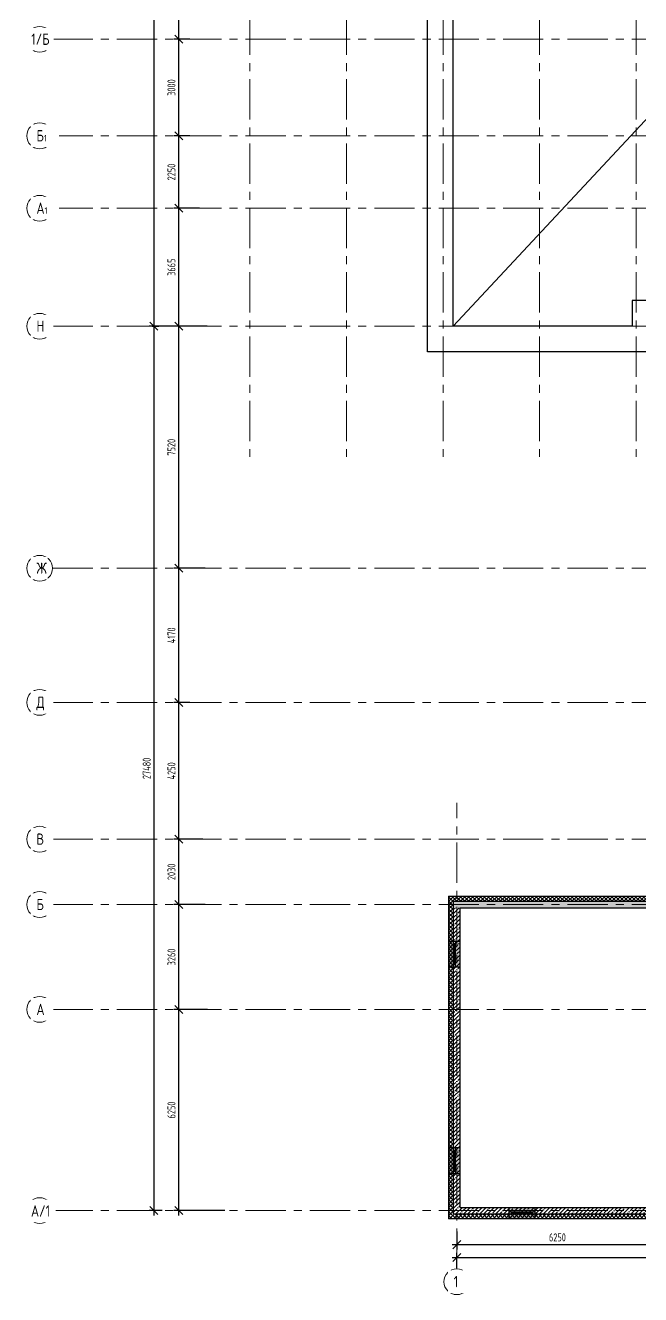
# Model space of a CAD drawing. Header units: millimetres. Extents: x -13407 to 8917537, y -2611 to 109271.
# Drawn here: x -13407 to 5710, y -2611 to 36828 of the extents above; entities that cross this region are included whole.
import ezdxf
from ezdxf import colors
from ezdxf.entities.mleader import LeaderData, LeaderLine
from ezdxf.math import Vec2, Vec3

# ---------------------------------------------------------------- set-up
doc = ezdxf.new("R2010")
doc.units = ezdxf.units.MM
doc.linetypes.add('CENTER', pattern=[2, 1.25, -0.25, 0.25, -0.25])
doc.layers.get('Defpoints').update_dxf_attribs({"color": 6})
for name, color, linetype, lineweight in [('АР_Навесной фасад', 5, 'Continuous', 5), ('АР_Окна БЛОК', 250, 'Continuous', 13), ('АР_Оси', 193, 'Continuous', 9), ('АР_Оси размеры', 164, 'Continuous', 9), ('АР_Отметки', 250, 'Continuous', 15), ('АР_Сущ Несущая стена', 202, 'Continuous', 30), ('АР_тонкая линия', 250, 'Continuous', 0), ('АР_Утеплитель', 250, 'Continuous', 9), ('АР_Штриховка монолит', 250, 'Continuous', 9)]:
    doc.layers.add(name, color=color, linetype=linetype, lineweight=lineweight)
doc.styles.add('ISOCPEUR', font='isocpeur.ttf', dxfattribs={"width": 0.7})
doc.styles.add('ГОСТ 2.304', font='isocpeur.ttf', dxfattribs={"width": 0.7})
doc.dimstyles.new('СПДС', dxfattribs={"dimscale": 100, "dimtxt": 2.5, "dimasz": 2.5, "dimexe": 1.5, "dimexo": 0, "dimgap": 1, "dimtad": 1, "dimdec": 0, "dimrnd": 1, "dimtxsty": 'ГОСТ 2.304', "dimblk": 'OBLIQUE', "dimcen": 2.5, "dimdle": 1.5, "dimadec": 0, "dimazin": 2, "dimtfac": 0.75, "dimtdec": 0, "dimtmove": 1, "dimatfit": 3, "dimfxl": 1, "dimtolj": 1, "dimarcsym": 1})

# ---------------------------------------------------------------- blocks, each defined once
blk = doc.blocks.new('_Oblique')
at = {"color": 0, "linetype": 'ByBlock', "lineweight": -2}
blk.add_line((-0.5, -0.5), (0.5, 0.5), dxfattribs=at)
blk = doc.blocks.new('*D34')
at = {"layer": 'Defpoints', "color": 0, "ltscale": 100, "transparency": 16777216}
for p in [(-8643, 6250), (-7744, 6250), (-7209, 0)]:
    blk.add_point(p, dxfattribs=at)
at = {"layer": 'АР_Оси размеры', "color": 0, "lineweight": -2, "ltscale": 100, "transparency": 16777216}
for p, q in [((-8643, -150), (-8643, 6400)), ((-7744, 6250), (-8793, 6250)), ((-7209, 0), (-8793, 0))]:
    blk.add_line(p, q, dxfattribs=at)
at = {"layer": 'АР_Оси размеры', "color": 0, "lineweight": -2, "ltscale": 100, "transparency": 16777216, "xscale": 250, "yscale": 250, "zscale": 250}
for p, rotation in [((-8643, 6250), 90), ((-8643, 0), 270)]:
    blk.add_blockref('_Oblique', p, dxfattribs=dict(at, rotation=rotation))
at = {"layer": 'АР_Оси размеры', "color": 0, "ltscale": 100, "transparency": 16777216, "insert": (-8868, 3125), "char_height": 250, "attachment_point": 5, "rotation": 90, "style": 'ГОСТ 2.304'}
blk.add_mtext('\\A1;6250', dxfattribs=at)
blk = doc.blocks.new('*D35')
at = {"layer": 'Defpoints', "color": 0, "ltscale": 100, "transparency": 16777216}
for p in [(-8643, 9510), (-7821, 9510), (-7744, 6250)]:
    blk.add_point(p, dxfattribs=at)
at = {"layer": 'АР_Оси размеры', "color": 0, "lineweight": -2, "ltscale": 100, "transparency": 16777216}
for p, q in [((-7821, 9510), (-8793, 9510)), ((-8643, 6100), (-8643, 9660)), ((-7744, 6250), (-8793, 6250))]:
    blk.add_line(p, q, dxfattribs=at)
at = {"layer": 'АР_Оси размеры', "color": 0, "lineweight": -2, "ltscale": 100, "transparency": 16777216, "xscale": 250, "yscale": 250, "zscale": 250}
for p, rotation in [((-8643, 9510), 90), ((-8643, 6250), 270)]:
    blk.add_blockref('_Oblique', p, dxfattribs=dict(at, rotation=rotation))
at = {"layer": 'АР_Оси размеры', "color": 0, "ltscale": 100, "transparency": 16777216, "insert": (-8868, 7880), "char_height": 250, "attachment_point": 5, "rotation": 90, "style": 'ГОСТ 2.304'}
blk.add_mtext('\\A1;3260', dxfattribs=at)
blk = doc.blocks.new('*D36')
at = {"layer": 'Defpoints', "color": 0, "ltscale": 100, "transparency": 16777216}
for p in [(-8643, 11540), (-7895, 11540), (-7821, 9510)]:
    blk.add_point(p, dxfattribs=at)
at = {"layer": 'АР_Оси размеры', "color": 0, "lineweight": -2, "ltscale": 100, "transparency": 16777216}
for p, q in [((-7895, 11540), (-8793, 11540)), ((-8643, 9360), (-8643, 11690)), ((-7821, 9510), (-8793, 9510))]:
    blk.add_line(p, q, dxfattribs=at)
at = {"layer": 'АР_Оси размеры', "color": 0, "lineweight": -2, "ltscale": 100, "transparency": 16777216, "xscale": 250, "yscale": 250, "zscale": 250}
for p, rotation in [((-8643, 11540), 90), ((-8643, 9510), 270)]:
    blk.add_blockref('_Oblique', p, dxfattribs=dict(at, rotation=rotation))
at = {"layer": 'АР_Оси размеры', "color": 0, "ltscale": 100, "transparency": 16777216, "insert": (-8868, 10525), "char_height": 250, "attachment_point": 5, "rotation": 90, "style": 'ГОСТ 2.304'}
blk.add_mtext('\\A1;2030', dxfattribs=at)
blk = doc.blocks.new('*D37')
at = {"layer": 'Defpoints', "color": 0, "ltscale": 100, "transparency": 16777216}
for p in [(-8643, 15790), (-8293, 15790), (-7895, 11540)]:
    blk.add_point(p, dxfattribs=at)
at = {"layer": 'АР_Оси размеры', "color": 0, "lineweight": -2, "ltscale": 100, "transparency": 16777216}
for p, q in [((-8293, 15790), (-8793, 15790)), ((-8643, 11390), (-8643, 15940)), ((-7895, 11540), (-8793, 11540))]:
    blk.add_line(p, q, dxfattribs=at)
at = {"layer": 'АР_Оси размеры', "color": 0, "lineweight": -2, "ltscale": 100, "transparency": 16777216, "xscale": 250, "yscale": 250, "zscale": 250}
for p, rotation in [((-8643, 15790), 90), ((-8643, 11540), 270)]:
    blk.add_blockref('_Oblique', p, dxfattribs=dict(at, rotation=rotation))
at = {"layer": 'АР_Оси размеры', "color": 0, "ltscale": 100, "transparency": 16777216, "insert": (-8868, 13665), "char_height": 250, "attachment_point": 5, "rotation": 90, "style": 'ГОСТ 2.304'}
blk.add_mtext('\\A1;4250', dxfattribs=at)
blk = doc.blocks.new('*D38')
at = {"layer": 'Defpoints', "color": 0, "ltscale": 100, "transparency": 16777216}
for p in [(-8643, 19960), (-7825, 19960), (-8293, 15790)]:
    blk.add_point(p, dxfattribs=at)
at = {"layer": 'АР_Оси размеры', "color": 0, "lineweight": -2, "ltscale": 100, "transparency": 16777216}
for p, q in [((-7825, 19960), (-8793, 19960)), ((-8643, 15640), (-8643, 20110)), ((-8293, 15790), (-8793, 15790))]:
    blk.add_line(p, q, dxfattribs=at)
at = {"layer": 'АР_Оси размеры', "color": 0, "lineweight": -2, "ltscale": 100, "transparency": 16777216, "xscale": 250, "yscale": 250, "zscale": 250}
for p, rotation in [((-8643, 19960), 90), ((-8643, 15790), 270)]:
    blk.add_blockref('_Oblique', p, dxfattribs=dict(at, rotation=rotation))
at = {"layer": 'АР_Оси размеры', "color": 0, "ltscale": 100, "transparency": 16777216, "insert": (-8868, 17875), "char_height": 250, "attachment_point": 5, "rotation": 90, "style": 'ГОСТ 2.304'}
blk.add_mtext('\\A1;4170', dxfattribs=at)
blk = doc.blocks.new('*D39')
at = {"layer": 'Defpoints', "color": 0, "ltscale": 100, "transparency": 16777216}
for p in [(-8643, 27480), (-7764, 27480), (-7825, 19960)]:
    blk.add_point(p, dxfattribs=at)
at = {"layer": 'АР_Оси размеры', "color": 0, "lineweight": -2, "ltscale": 100, "transparency": 16777216}
for p, q in [((-8643, 19810), (-8643, 27630)), ((-7764, 27480), (-8793, 27480)), ((-7825, 19960), (-8793, 19960))]:
    blk.add_line(p, q, dxfattribs=at)
at = {"layer": 'АР_Оси размеры', "color": 0, "lineweight": -2, "ltscale": 100, "transparency": 16777216, "xscale": 250, "yscale": 250, "zscale": 250}
for p, rotation in [((-8643, 27480), 90), ((-8643, 19960), 270)]:
    blk.add_blockref('_Oblique', p, dxfattribs=dict(at, rotation=rotation))
at = {"layer": 'АР_Оси размеры', "color": 0, "ltscale": 100, "transparency": 16777216, "insert": (-8868, 23720), "char_height": 250, "attachment_point": 5, "rotation": 90, "style": 'ГОСТ 2.304'}
blk.add_mtext('\\A1;7520', dxfattribs=at)
blk = doc.blocks.new('*D40')
at = {"layer": 'Defpoints', "color": 0, "ltscale": 100, "transparency": 16777216}
for p in [(-8643, 31145), (-7994, 31145), (-7764, 27480)]:
    blk.add_point(p, dxfattribs=at)
at = {"layer": 'АР_Оси размеры', "color": 0, "lineweight": -2, "ltscale": 100, "transparency": 16777216}
for p, q in [((-8643, 27330), (-8643, 31295)), ((-7994, 31145), (-8793, 31145)), ((-7764, 27480), (-8793, 27480))]:
    blk.add_line(p, q, dxfattribs=at)
at = {"layer": 'АР_Оси размеры', "color": 0, "lineweight": -2, "ltscale": 100, "transparency": 16777216, "xscale": 250, "yscale": 250, "zscale": 250}
for p, rotation in [((-8643, 31145), 90), ((-8643, 27480), 270)]:
    blk.add_blockref('_Oblique', p, dxfattribs=dict(at, rotation=rotation))
at = {"layer": 'АР_Оси размеры', "color": 0, "ltscale": 100, "transparency": 16777216, "insert": (-8868, 29313), "char_height": 250, "attachment_point": 5, "rotation": 90, "style": 'ГОСТ 2.304'}
blk.add_mtext('\\A1;3665', dxfattribs=at)
blk = doc.blocks.new('*D31')
at = {"layer": 'Defpoints', "color": 0, "ltscale": 100, "transparency": 16777216}
for p in [(-8643, 33395), (-8301, 33395), (-7994, 31145)]:
    blk.add_point(p, dxfattribs=at)
at = {"layer": 'АР_Оси размеры', "color": 0, "lineweight": -2, "ltscale": 100, "transparency": 16777216}
for p, q in [((-8643, 30995), (-8643, 33545)), ((-8301, 33395), (-8793, 33395)), ((-7994, 31145), (-8793, 31145))]:
    blk.add_line(p, q, dxfattribs=at)
at = {"layer": 'АР_Оси размеры', "color": 0, "lineweight": -2, "ltscale": 100, "transparency": 16777216, "xscale": 250, "yscale": 250, "zscale": 250}
for p, rotation in [((-8643, 33395), 90), ((-8643, 31145), 270)]:
    blk.add_blockref('_Oblique', p, dxfattribs=dict(at, rotation=rotation))
at = {"layer": 'АР_Оси размеры', "color": 0, "ltscale": 100, "transparency": 16777216, "insert": (-8868, 32270), "char_height": 250, "attachment_point": 5, "rotation": 90, "style": 'ГОСТ 2.304'}
blk.add_mtext('\\A1;2250', dxfattribs=at)
blk = doc.blocks.new('*D32')
at = {"layer": 'Defpoints', "color": 0, "ltscale": 100, "transparency": 16777216}
for p in [(-8643, 36395), (-8301, 36395), (-8301, 33395)]:
    blk.add_point(p, dxfattribs=at)
at = {"layer": 'АР_Оси размеры', "color": 0, "lineweight": -2, "ltscale": 100, "transparency": 16777216}
for p, q in [((-8301, 36395), (-8793, 36395)), ((-8643, 33245), (-8643, 36545)), ((-8301, 33395), (-8793, 33395))]:
    blk.add_line(p, q, dxfattribs=at)
at = {"layer": 'АР_Оси размеры', "color": 0, "lineweight": -2, "ltscale": 100, "transparency": 16777216, "xscale": 250, "yscale": 250, "zscale": 250}
for p, rotation in [((-8643, 36395), 90), ((-8643, 33395), 270)]:
    blk.add_blockref('_Oblique', p, dxfattribs=dict(at, rotation=rotation))
at = {"layer": 'АР_Оси размеры', "color": 0, "ltscale": 100, "transparency": 16777216, "insert": (-8868, 34895), "char_height": 250, "attachment_point": 5, "rotation": 90, "style": 'ГОСТ 2.304'}
blk.add_mtext('\\A1;3000', dxfattribs=at)
blk = doc.blocks.new('*D33')
at = {"layer": 'Defpoints', "color": 0, "ltscale": 100, "transparency": 16777216}
for p in [(-8643, 39395), (-8134, 39395), (-8301, 36395)]:
    blk.add_point(p, dxfattribs=at)
at = {"layer": 'АР_Оси размеры', "color": 0, "lineweight": -2, "ltscale": 100, "transparency": 16777216}
for p, q in [((-8643, 36245), (-8643, 39545)), ((-8134, 39395), (-8793, 39395)), ((-8301, 36395), (-8793, 36395))]:
    blk.add_line(p, q, dxfattribs=at)
at = {"layer": 'АР_Оси размеры', "color": 0, "lineweight": -2, "ltscale": 100, "transparency": 16777216, "xscale": 250, "yscale": 250, "zscale": 250}
for p, rotation in [((-8643, 39395), 90), ((-8643, 36395), 270)]:
    blk.add_blockref('_Oblique', p, dxfattribs=dict(at, rotation=rotation))
at = {"layer": 'АР_Оси размеры', "color": 0, "ltscale": 100, "transparency": 16777216, "insert": (-8868, 37895), "char_height": 250, "attachment_point": 5, "rotation": 90, "style": 'ГОСТ 2.304'}
blk.add_mtext('\\A1;3000', dxfattribs=at)
blk = doc.blocks.new('*D75')
at = {"layer": 'Defpoints', "color": 0, "ltscale": 100, "transparency": 16777216}
for p in [(-9469, 75395), (-9469, 27480), (-9413, 27480)]:
    blk.add_point(p, dxfattribs=at)
at = {"layer": 'АР_Оси размеры', "color": 0, "lineweight": -2, "ltscale": 100, "transparency": 16777216}
for p, q in [((-9469, 75395), (-9263, 75395)), ((-9413, 75545), (-9413, 27330)), ((-9469, 27480), (-9263, 27480))]:
    blk.add_line(p, q, dxfattribs=at)
at = {"layer": 'АР_Оси размеры', "color": 0, "lineweight": -2, "ltscale": 100, "transparency": 16777216, "xscale": 250, "yscale": 250, "zscale": 250}
for p, rotation in [((-9413, 75395), 90), ((-9413, 27480), 270)]:
    blk.add_blockref('_Oblique', p, dxfattribs=dict(at, rotation=rotation))
at = {"layer": 'АР_Оси размеры', "color": 0, "ltscale": 100, "transparency": 16777216, "insert": (-9638, 51438), "char_height": 250, "attachment_point": 5, "rotation": 90, "style": 'ГОСТ 2.304'}
blk.add_mtext('\\A1;47915', dxfattribs=at)
blk = doc.blocks.new('*U18')
at = {"true_color": 0xffffff}
h = blk.add_hatch(color=7, dxfattribs=at)
h.dxf.hatch_style = 1
h.paths.add_polyline_path([(-800, -140), (0, -140), (0, 220), (-800, 220)])
at = {"lineweight": 30}
for p, q in [((-800, -140), (-800, 220)), ((0, -140), (0, 220))]:
    blk.add_line(p, q, dxfattribs=at)
for p, q in [((0, 220), (-800, 220)), ((-800, 70), (0, 70)), ((-800, 0), (0, 0)), ((-730, 0), (-730, 70)), ((-730, 35), (-70, 35)), ((-70, 0), (-70, 70)), ((-800, -140), (0, -140)), ((-800, -140), (-800, -140)), ((-800, -140), (-800, -140)), ((0, -140), (0, -140)), ((0, -140), (0, -140))]:
    blk.add_line(p, q)
blk = doc.blocks.new('*U16')
at = {"true_color": 0xffffff}
h = blk.add_hatch(color=7, dxfattribs=at)
h.dxf.hatch_style = 1
h.paths.add_polyline_path([(-800, 140), (0, 140), (0, -220), (-800, -220)])
at = {"lineweight": 30}
for p, q in [((-800, 140), (-800, -220)), ((0, 140), (0, -220))]:
    blk.add_line(p, q, dxfattribs=at)
for p, q in [((-800, 140), (0, 140)), ((-800, 140), (-800, 140)), ((-800, 140), (-800, 140)), ((-800, 0), (0, 0)), ((0, 140), (0, 140)), ((0, 140), (0, 140)), ((-800, -70), (0, -70)), ((0, -220), (-800, -220)), ((-730, 0), (-730, -70)), ((-730, -35), (-70, -35)), ((-70, 0), (-70, -70))]:
    blk.add_line(p, q)
blk = doc.blocks.new('*U17')
at = {"true_color": 0xffffff}
h = blk.add_hatch(color=7, dxfattribs=at)
h.dxf.hatch_style = 1
h.paths.add_polyline_path([(-800, 140), (0, 140), (0, -220), (-800, -220)])
at = {"lineweight": 30}
for p, q in [((-800, 140), (-800, -220)), ((0, 140), (0, -220))]:
    blk.add_line(p, q, dxfattribs=at)
for p, q in [((-800, 140), (0, 140)), ((-800, 140), (-800, 140)), ((-800, 140), (-800, 140)), ((-800, 0), (0, 0)), ((0, 140), (0, 140)), ((0, 140), (0, 140)), ((-800, -70), (0, -70)), ((0, -220), (-800, -220)), ((-730, 0), (-730, -70)), ((-730, -35), (-70, -35)), ((-70, 0), (-70, -70))]:
    blk.add_line(p, q)
blk = doc.blocks.new('*D76')
at = {"layer": 'Defpoints', "color": 0, "ltscale": 100, "transparency": 16777216}
for p in [(0, -649), (6250, -649), (6250, -1059)]:
    blk.add_point(p, dxfattribs=at)
at = {"layer": 'АР_Оси размеры', "color": 0, "lineweight": -2, "ltscale": 100, "transparency": 16777216}
for p, q in [((0, -649), (0, -1209)), ((6250, -649), (6250, -1209)), ((-150, -1059), (6400, -1059))]:
    blk.add_line(p, q, dxfattribs=at)
at = {"layer": 'АР_Оси размеры', "color": 0, "lineweight": -2, "ltscale": 100, "transparency": 16777216, "xscale": 250, "yscale": 250, "zscale": 250, "rotation": 180}
blk.add_blockref('_Oblique', (0, -1059), dxfattribs=at)
at = {"layer": 'АР_Оси размеры', "color": 0, "lineweight": -2, "ltscale": 100, "transparency": 16777216, "xscale": 250, "yscale": 250, "zscale": 250}
blk.add_blockref('_Oblique', (6250, -1059), dxfattribs=at)
at = {"layer": 'АР_Оси размеры', "color": 0, "ltscale": 100, "transparency": 16777216, "insert": (3125, -834), "char_height": 250, "attachment_point": 5, "style": 'ГОСТ 2.304'}
blk.add_mtext('\\A1;6250', dxfattribs=at)
blk = doc.blocks.new('*D56')
at = {"layer": 'Defpoints', "color": 0, "ltscale": 100, "transparency": 16777216}
for p in [(68415, -1461), (0, -1786), (68415, -1786)]:
    blk.add_point(p, dxfattribs=at)
at = {"layer": 'АР_Оси размеры', "color": 0, "lineweight": -2, "ltscale": 100, "transparency": 16777216}
for p, q in [((-150, -1461), (68565, -1461)), ((0, -1786), (0, -1311)), ((68415, -1786), (68415, -1311))]:
    blk.add_line(p, q, dxfattribs=at)
at = {"layer": 'АР_Оси размеры', "color": 0, "lineweight": -2, "ltscale": 100, "transparency": 16777216, "xscale": 250, "yscale": 250, "zscale": 250, "rotation": 180}
blk.add_blockref('_Oblique', (0, -1461), dxfattribs=at)
at = {"layer": 'АР_Оси размеры', "color": 0, "lineweight": -2, "ltscale": 100, "transparency": 16777216, "xscale": 250, "yscale": 250, "zscale": 250}
blk.add_blockref('_Oblique', (68415, -1461), dxfattribs=at)
at = {"layer": 'АР_Оси размеры', "color": 0, "ltscale": 100, "transparency": 16777216, "insert": (34208, -1236), "char_height": 250, "attachment_point": 5, "style": 'ГОСТ 2.304'}
blk.add_mtext('\\A1;68415', dxfattribs=at)
blk = doc.blocks.new('_DotSmall')
at = {"color": 0, "linetype": 'ByBlock', "const_width": 0.5}
blk.add_lwpolyline([(-0.0625, 0, 1), (0.0625, 0, 1)], format="xyb", close=True, dxfattribs=at)
blk = doc.blocks.new('*D59')
at = {"layer": 'Defpoints', "color": 0, "ltscale": 100, "transparency": 16777216}
for p in [(-8793, 27480), (-9413, 0), (-9155, 0)]:
    blk.add_point(p, dxfattribs=at)
at = {"layer": 'АР_Оси размеры', "color": 0, "lineweight": -2, "ltscale": 100, "transparency": 16777216}
for p, q in [((-9413, 27630), (-9413, -150)), ((-8793, 27480), (-9563, 27480)), ((-9155, 0), (-9563, 0))]:
    blk.add_line(p, q, dxfattribs=at)
at = {"layer": 'АР_Оси размеры', "color": 0, "lineweight": -2, "ltscale": 100, "transparency": 16777216, "xscale": 250, "yscale": 250, "zscale": 250}
for p, rotation in [((-9413, 27480), 90), ((-9413, 0), 270)]:
    blk.add_blockref('_Oblique', p, dxfattribs=dict(at, rotation=rotation))
at = {"layer": 'АР_Оси размеры', "color": 0, "ltscale": 100, "transparency": 16777216, "insert": (-9638, 13740), "char_height": 250, "attachment_point": 5, "rotation": 90, "style": 'ГОСТ 2.304'}
blk.add_mtext('\\A1;27480', dxfattribs=at)

msp = doc.modelspace()

# ---------------------------------------------------------------- hatches: boundary and pattern name
at = {"layer": 'АР_Утеплитель', "ltscale": 100}
h = msp.add_hatch(dxfattribs=at)
h.set_pattern_fill('ANSI37', color=256, scale=700)
h.set_pattern_definition([(45, (-945096.63, 49153.53), (-61.871843, 61.871843), []), (135, (-945096.63, 49153.53), (-61.871843, -61.871843), [])])
edge = h.paths.add_edge_path()
edge.add_line((29537.4, 11040.6), (29687.4, 11040))
edge.add_arc((-4495.8, 11240), 34183.8, 359.66478, 360.33522)
edge.add_line((29687.4, 11440), (21120, 11440))
edge.add_line((21120, 11440), (21120, 6250))
edge.add_line((21120, 6250), (13000, 6250))
edge.add_line((13000, 6250), (13000, -100))
edge.add_line((13000, -100), (-100, -100))
edge.add_line((-100, -100), (-100, 9610))
edge.add_line((-100, 9610), (6250, 9610))
edge.add_line((6250, 9610), (6250, 27480))
edge.add_line((6250, 27480), (16865, 27480))
edge.add_line((16865, 27480), (16865, 27630))
edge.add_line((16865, 27630), (6100, 27630))
edge.add_line((6100, 27630), (6100, 9760))
edge.add_line((6100, 9760), (-250, 9760))
edge.add_line((-250, 9760), (-250, -250))
edge.add_line((-250, -250), (13150, -250))
edge.add_line((13150, -250), (13150, 6100))
edge.add_line((13150, 6100), (21270, 6100))
edge.add_line((21270, 6100), (21270, 11290))
edge.add_line((21270, 11290), (29537.4, 11290))
edge.add_arc((-974420.1, 11227.6), 1003957.4, -0.0106768, 0.0035589, ccw=False)
at = {"layer": 'АР_Штриховка монолит', "ltscale": 100}
h = msp.add_hatch(dxfattribs=at)
h.set_pattern_fill('ANSI35', color=256, scale=700)
h.set_pattern_definition([(45, (-951587.81, 109999.9), (-123.743687, 123.743687), []), (45, (-951464.07, 109999.9), (-123.743687, 123.743687), [218.75, -43.75, 0, -43.75])])
h.paths.add_polyline_path([(6449.9, 27280), (6249.9, 27280), (6249.9, 9610), (-100, 9610), (-100, 9410), (100, 9410), (6250, 9410), (6250, 8360), (6550, 8360), (6550, 9610), (6450, 9610)])
h = msp.add_hatch(dxfattribs=at)
h.set_pattern_fill('ANSI35', color=256, scale=700)
h.set_pattern_definition([(45, (-944996.7, 49831.52), (-123.743687, 123.743687), []), (45, (-944872.95, 49831.52), (-123.743687, 123.743687), [218.75, -43.75, 0, -43.75])])
h.paths.add_polyline_path([(100, 9410), (-100, 9410), (-100, -100), (12053.2, -100), (12053.2, 100), (100, 100)])

# ---------------------------------------------------------------- linework, layer by layer
at = {"layer": 'АР_Навесной фасад', "ltscale": 100}
for p, q in [((-260.4, 9770), (6090, 9770)), ((-250.4, 9760), (6100, 9760))]:
    msp.add_line(p, q, dxfattribs=at)
at = {"layer": 'АР_Навесной фасад', "color": 18, "lineweight": 30, "ltscale": 100, "true_color": 0x000000}
msp.add_lwpolyline([(20569.6, 41789.9), (20568.7, 36860), (16638.6, 36860), (16638.6, 36730), (11248.6, 36730), (11248.6, 28280), (7003.1, 28280), (6466.7, 28280), (5448.7, 28280), (5448.7, 27480), (-111.4, 27480), (-111.4, 51645), (-6181.3, 51645), (-6181.3, 63145), (-2614.1, 63145), (-2614.3, 63960, -0.1810559), (-231.3, 69195, -0.1811806), (5008, 71578.3), (5818.7, 71578.3), (5818.7, 75145), (14318.7, 75145), (14318.7, 72145), (23148.7, 72145)], format="xyb", dxfattribs=at)
msp.add_lwpolyline([(21238.7, 44400), (21238.7, 36060), (17438.6, 36060), (17438.6, 35930), (12048.6, 35930), (12048.6, 27640), (7003.1, 27640), (6466.7, 27640), (6088.7, 27640), (6088.7, 26680), (-911.4, 26680), (-911.4, 50975)], dxfattribs=at)
at = {"layer": 'АР_Навесной фасад', "color": 18, "ltscale": 100, "true_color": 0x000000}
for points in [[(-260, -260), (-260.4, 9770)], [(-250, -250), (-250.4, 9760)], [(13160, -260), (-260, -260)], [(13150, -250), (-250, -250)]]:
    msp.add_lwpolyline(points, dxfattribs=at)
at = {"layer": 'АР_Оси', "linetype": 'CENTER', "ltscale": 1000}
for p, q in [((-6430.1, 79157.5), (-6430.1, 23425.1)), ((-3430.1, 79157.5), (-3430.1, 23425.1)), ((-430.1, 79157.5), (-430.1, 23425.1)), ((2569.9, 79157.5), (2569.9, 23425.1)), ((5569.9, 79157.5), (5569.9, 23425.1)), ((-12563.8, 36395), (70614.6, 36395)), ((-12563.8, 33395), (70614.6, 33395)), ((-12563.8, 31145), (70614.6, 31145)), ((-12563.8, 27480), (71033.4, 27480)), ((-12563.8, 19960), (71033.4, 19960)), ((-12563.8, 15790), (71033.4, 15790)), ((0, -1811.3), (0, 12666.9)), ((-12563.8, 11540), (71033.4, 11540)), ((-12563.8, 9510), (71033.4, 9510)), ((-12563.8, 6250), (71033.4, 6250)), ((-12563.8, 0), (71033.4, 0))]:
    msp.add_line(p, q, dxfattribs=at)
at = {"layer": 'АР_Оси', "ltscale": 0.5}
for centre in [(-12963.8, 36395), (-12963.8, 33395), (-12963.8, 31145), (-12963.8, 27480), (-12963.8, 19960), (-12963.8, 15790), (-12963.8, 11540), (-12963.8, 9510), (-12963.8, 6250), (-12963.8, 0), (0, -2211.3)]:
    msp.add_circle(centre, 400, dxfattribs=at)
at = {"layer": 'АР_Сущ Несущая стена', "ltscale": 100}
for p, q in [((-100, -100), (-100, 9610)), ((-100, 9610), (6250, 9610)), ((100, 100), (100, 9410)), ((100, 9410), (6250, 9410)), ((100, 100), (12800, 100)), ((-100, -100), (13000, -100))]:
    msp.add_line(p, q, dxfattribs=at)
at = {"layer": 'АР_тонкая линия', "ltscale": 100}
msp.add_line((11920.9, 40382.6), (-111.4, 27480), dxfattribs=at)
at = {"layer": 'АР_тонкая линия', "color": 18, "ltscale": 100, "true_color": 0x000000}
msp.add_lwpolyline([(30090.7, 11640), (20920, 11640), (20920, 6450), (12800, 6450), (12800.2, 100), (100, 100), (99.6, 9410), (6450, 9410), (6450, 27280), (17165, 27280), (17165, 31145), (51365, 31145)], dxfattribs=at)

# ---------------------------------------------------------------- block references
at = {"layer": 'АР_Окна БЛОК', "rotation": 270}
for name, p in [('*U17', (-40.1, 7565)), ('*U16', (-40, 1145))]:
    msp.add_blockref(name, p, dxfattribs=at)
at = {"layer": 'АР_Окна БЛОК', "xscale": -1, "rotation": 180}
msp.add_blockref('*U18', (2420, -40), dxfattribs=at)

# ---------------------------------------------------------------- dimensions: what is measured, and where the dimension line sits
at = {"layer": 'АР_Оси размеры', "ltscale": 100}
for base, p1, p2, picture, middle in [((-9413.3, 27480), (-9469.1, 75395), (-9469.1, 27480), '*D75', (-9638.3, 51437.5)), ((-8642.7, 39395), (-8300.8, 36395), (-8133.8, 39395), '*D33', (-8867.7, 37895)), ((-8642.7, 36395), (-8300.8, 33395), (-8300.8, 36395), '*D32', (-8867.7, 34895)), ((-8642.7, 33395), (-7993.9, 31145), (-8300.8, 33395), '*D31', (-8867.7, 32270)), ((-8642.7, 31145), (-7764, 27480), (-7993.9, 31145), '*D40', (-8867.7, 29312.5)), ((-9413.3, 0), (-8792.7, 27480), (-9154.8, 0), '*D59', (-9638.3, 13740)), ((-8642.7, 27480), (-7824.9, 19960), (-7764, 27480), '*D39', (-8867.7, 23720)), ((-8642.7, 19960), (-8292.9, 15790), (-7824.9, 19960), '*D38', (-8867.7, 17875)), ((-8642.7, 15790), (-7894.9, 11540), (-8292.9, 15790), '*D37', (-8867.7, 13665)), ((-8642.7, 11540), (-7821.3, 9510), (-7894.9, 11540), '*D36', (-8867.7, 10525)), ((-8642.7, 9510), (-7744.1, 6250), (-7821.3, 9510), '*D35', (-8867.7, 7880)), ((-8642.7, 6250), (-7209, 0), (-7744.1, 6250), '*D34', (-8867.7, 3125))]:
    dim = msp.add_linear_dim(base=base, p1=p1, p2=p2, angle=90, dimstyle='СПДС', dxfattribs=at)
    dim.commit()
    dim.dimension.update_dxf_attribs({"geometry": picture, "text_midpoint": middle})
dim = msp.add_linear_dim(base=(6250, -1058.6), p1=(0, -648.7), p2=(6250, -648.7), dimstyle='СПДС', dxfattribs=at)
dim.commit()
dim.dimension.update_dxf_attribs({"geometry": '*D76', "text_midpoint": (3125, -833.6)})

# ---------------------------------------------------------------- leaders
at = {"layer": 'АР_Отметки'}
ml = msp.add_multileader_mtext('Standard', dxfattribs=at)
ml.set_content('+13,700', color=256, style='ISOCPEUR')
ml.set_leader_properties(color=256, linetype='Continuous', lineweight=-1)
ml.set_arrow_properties(name='DOTSMALL')
ml.build(insert=Vec2(0, 0))
ml.multileader.update_dxf_attribs({"has_text_frame": 1, "text_left_attachment_type": 4, "text_right_attachment_type": 4, "dogleg_length": 100, "arrow_head_size": 180})
ctx = ml.context
ctx.base_point, ctx.char_height, ctx.arrow_head_size, ctx.landing_gap_size, ctx.plane_origin = Vec3(54460.3, 26688.1), 250, 180, 50, Vec3(54210.9, 26027.3)
ctx.left_attachment, ctx.right_attachment = 4, 4
notes = []
notes.append((ctx, [(0, (0, 0, 0), (0, 0), (1, 0), 1, [])]))
ctx.mtext.insert, ctx.mtext.width, ctx.mtext.line_spacing_style, ctx.mtext.flow_direction = Vec3(54510.3, 27021.5), 852.697, 2, 5
ml = msp.add_multileader_mtext('Standard', dxfattribs=at)
ml.set_content('+13,700', color=256, style='ISOCPEUR')
ml.set_leader_properties(color=256, linetype='Continuous', lineweight=-1)
ml.set_arrow_properties(name='DOTSMALL')
ml.build(insert=Vec2(0, 0))
ml.multileader.update_dxf_attribs({"has_text_frame": 1, "text_left_attachment_type": 4, "text_right_attachment_type": 4, "dogleg_length": 100, "arrow_head_size": 180})
ctx = ml.context
ctx.base_point, ctx.char_height, ctx.arrow_head_size, ctx.landing_gap_size, ctx.plane_origin = Vec3(15188.7, 26401.3), 250, 180, 50, Vec3(13027.5, 25810)
ctx.left_attachment, ctx.right_attachment = 4, 4
notes.append((ctx, [(0, (0, 0, 0), (0, 0), (1, 0), 1, [])]))
ctx.mtext.insert, ctx.mtext.width, ctx.mtext.line_spacing_style, ctx.mtext.flow_direction = Vec3(15238.7, 26734.6), 852.697, 2, 5
ml = msp.add_multileader_mtext('Standard', dxfattribs=at)
ml.set_content('+13,700', color=256, style='ISOCPEUR')
ml.set_leader_properties(color=256, linetype='Continuous', lineweight=-1)
ml.set_arrow_properties(name='DOTSMALL')
ml.build(insert=Vec2(0, 0))
ml.multileader.update_dxf_attribs({"has_text_frame": 1, "text_left_attachment_type": 4, "text_right_attachment_type": 4, "dogleg_length": 100, "arrow_head_size": 180})
ctx = ml.context
ctx.base_point, ctx.char_height, ctx.arrow_head_size, ctx.landing_gap_size, ctx.plane_origin = Vec3(15188.7, 26401.3), 250, 180, 50, Vec3(13027.5, 25810)
ctx.left_attachment, ctx.right_attachment = 4, 4
notes.append((ctx, [(0, (0, 0, 0), (0, 0), (1, 0), 1, [])]))
ctx.mtext.insert, ctx.mtext.width, ctx.mtext.line_spacing_style, ctx.mtext.flow_direction = Vec3(15238.7, 26734.6), 852.697, 2, 5
ml = msp.add_multileader_mtext('Standard', dxfattribs=at)
ml.set_content('Л.2', color=256, style='ISOCPEUR')
ml.set_leader_properties(color=256, linetype='Continuous', lineweight=-1)
ml.set_arrow_properties(name='DOTSMALL')
ml.build(insert=Vec2(0, 0))
ml.multileader.update_dxf_attribs({"has_text_frame": 1, "text_left_attachment_type": 4, "text_right_attachment_type": 4, "dogleg_length": 100, "arrow_head_size": 180})
ctx = ml.context
ctx.base_point, ctx.char_height, ctx.arrow_head_size, ctx.landing_gap_size, ctx.plane_origin = Vec3(13270, 26089.5, 0), 250, 180, 50, Vec3(77176.9, 13681.2, 0)
ctx.left_attachment, ctx.right_attachment = 4, 4
notes.append((ctx, [(0, (0, 0, 0), (0, 0), (1, 0), 1, [])]))
ctx.mtext.insert, ctx.mtext.width, ctx.mtext.line_spacing_style, ctx.mtext.flow_direction = Vec3(13320, 26422.8, 0), 852.697, 2, 5
ml = msp.add_multileader_mtext('Standard', dxfattribs=at)
ml.set_content('Л.1', color=256, style='ISOCPEUR')
ml.set_leader_properties(color=256, linetype='Continuous', lineweight=-1)
ml.set_arrow_properties(name='DOTSMALL')
ml.build(insert=Vec2(0, 0))
ml.multileader.update_dxf_attribs({"has_text_frame": 1, "text_left_attachment_type": 4, "text_right_attachment_type": 4, "dogleg_length": 100, "arrow_head_size": 180})
ctx = ml.context
ctx.base_point, ctx.char_height, ctx.arrow_head_size, ctx.landing_gap_size, ctx.plane_origin = Vec3(51892.5, 25820.8, 0), 250, 180, 50, Vec3(38996.5, 13280, 0)
ctx.left_attachment, ctx.right_attachment = 4, 4
notes.append((ctx, [(0, (0, 0, 0), (0, 0), (1, 0), 1, [])]))
ctx.mtext.insert, ctx.mtext.width, ctx.mtext.line_spacing_style, ctx.mtext.flow_direction = Vec3(51942.5, 26154.2, 0), 852.697, 2, 5
ml = msp.add_multileader_mtext('Standard', dxfattribs=at)
ml.set_content('+15,850', color=256, style='ISOCPEUR')
ml.set_leader_properties(color=256, linetype='Continuous', lineweight=-1)
ml.set_arrow_properties(name='DOTSMALL')
ml.build(insert=Vec2(0, 0))
ml.multileader.update_dxf_attribs({"has_text_frame": 1, "text_left_attachment_type": 4, "text_right_attachment_type": 4, "dogleg_length": 100, "arrow_head_size": 180})
ctx = ml.context
ctx.base_point, ctx.char_height, ctx.arrow_head_size, ctx.landing_gap_size, ctx.plane_origin = Vec3(15801.1, 21529.6), 250, 180, 50, Vec3(14497.8, 19536.8)
ctx.left_attachment, ctx.right_attachment = 4, 4
notes.append((ctx, [(0, (0, 0, 0), (0, 0), (1, 0), 1, [])]))
ctx.mtext.insert, ctx.mtext.width, ctx.mtext.defined_height, ctx.mtext.line_spacing_style, ctx.mtext.flow_direction = Vec3(15851.1, 21863), 696.035, 776.5, 2, 5
ml = msp.add_multileader_mtext('Standard', dxfattribs=at)
ml.set_content('+15,850', color=256, style='ISOCPEUR')
ml.set_leader_properties(color=256, linetype='Continuous', lineweight=-1)
ml.set_arrow_properties(name='DOTSMALL')
ml.build(insert=Vec2(0, 0))
ml.multileader.update_dxf_attribs({"has_text_frame": 1, "text_left_attachment_type": 4, "text_right_attachment_type": 4, "dogleg_length": 100, "arrow_head_size": 180})
ctx = ml.context
ctx.base_point, ctx.char_height, ctx.arrow_head_size, ctx.landing_gap_size, ctx.plane_origin = Vec3(51765.3, 20331.7), 250, 180, 50, Vec3(52690.3, 17988.1)
ctx.left_attachment, ctx.right_attachment = 4, 4
notes.append((ctx, [(0, (0, 0, 0), (0, 0), (1, 0), 1, [])]))
ctx.mtext.insert, ctx.mtext.width, ctx.mtext.line_spacing_style, ctx.mtext.flow_direction = Vec3(51815.3, 20665.1), 852.697, 2, 5
ml = msp.add_multileader_mtext('Standard', dxfattribs=at)
ml.set_content('+15,850', color=256, style='ISOCPEUR')
ml.set_leader_properties(color=256, linetype='Continuous', lineweight=-1)
ml.set_arrow_properties(name='DOTSMALL')
ml.build(insert=Vec2(0, 0))
ml.multileader.update_dxf_attribs({"has_text_frame": 1, "text_left_attachment_type": 4, "text_right_attachment_type": 4, "dogleg_length": 100, "arrow_head_size": 180})
ctx = ml.context
ctx.base_point, ctx.char_height, ctx.arrow_head_size, ctx.landing_gap_size, ctx.plane_origin = Vec3(27276.4, 17576.3), 250, 180, 50, Vec3(28201.4, 15232.7)
ctx.left_attachment, ctx.right_attachment = 4, 4
notes.append((ctx, [(0, (0, 0, 0), (0, 0), (1, 0), 1, [])]))
ctx.mtext.insert, ctx.mtext.width, ctx.mtext.line_spacing_style, ctx.mtext.flow_direction = Vec3(27326.4, 17909.6), 852.697, 2, 5
for ctx, leaders in notes:
    for number, flags, end, landing, length, lines in leaders:
        leader = LeaderData()
        leader.index, (leader.has_last_leader_line, leader.has_dogleg_vector, leader.attachment_direction) = number, flags
        leader.last_leader_point, leader.dogleg_vector, leader.dogleg_length = Vec3(end), Vec3(landing), length
        for number, points, colour, breaks in lines:
            line = LeaderLine()
            line.index, line.vertices, line.color, line.breaks = number, Vec3.list(points), colors.encode_raw_color(colour), breaks
            leader.lines.append(line)
        ctx.leaders.append(leader)

# ---------------------------------------------------------------- next in the draw order: texts
at = {"layer": 'АР_Оси', "char_height": 350, "attachment_point": 1, "line_spacing_factor": 1.149209, "style": 'ГОСТ 2.304', "bg_fill": 2}
for s, insert, width in [('{\\W0.8;1/Б}', (-13228.5, 36572.8), 528.82), ('{\\W0.8;Б\\H0.57143x;1}', (-13063.6, 33572.8), 528.82), ('{\\W0.8;А\\H0.57143x;1}', (-13063.6, 31322.8), 528.82), ('{\\W0.8;Ж}', (-13063.6, 20137.8), 178.206), ('{\\W0.8;А/1}', (-13232.5, 162.8), 1.455191522836685e-11)]:
    msp.add_mtext(s, dxfattribs=dict(at, insert=insert, width=width))
for s, insert in [('{\\W0.8;Н}', (-13063.6, 27657.8)), ('{\\W0.8;Д}', (-13063.6, 15967.8)), ('{\\W0.8;В}', (-13063.6, 11717.8)), ('{\\W0.8;Б}', (-13063.6, 9687.8)), ('{\\W0.8;А}', (-13063.6, 6427.8)), ('{\\W0.8;1}', (-99.8, -2033.5))]:
    msp.add_mtext(s, dxfattribs=dict(at, insert=insert))

# ---------------------------------------------------------------- next in the draw order: linework, layer by layer
at = {"layer": 'АР_Оси', "linetype": 'CENTER', "ltscale": 1000}
msp.add_line((-12563.8, 19960), (71033.4, 19960), dxfattribs=at)

# ---------------------------------------------------------------- next in the draw order: dimensions: what is measured, and where the dimension line sits
at = {"layer": 'АР_Оси размеры', "ltscale": 100}
dim = msp.add_linear_dim(base=(68415, -1460.7), p1=(0, -1786.3), p2=(68415, -1786.3), dimstyle='СПДС', dxfattribs=at)
dim.commit()
dim.dimension.update_dxf_attribs({"geometry": '*D56', "text_midpoint": (34207.5, -1235.7)})

doc.saveas('drawing.dxf')
